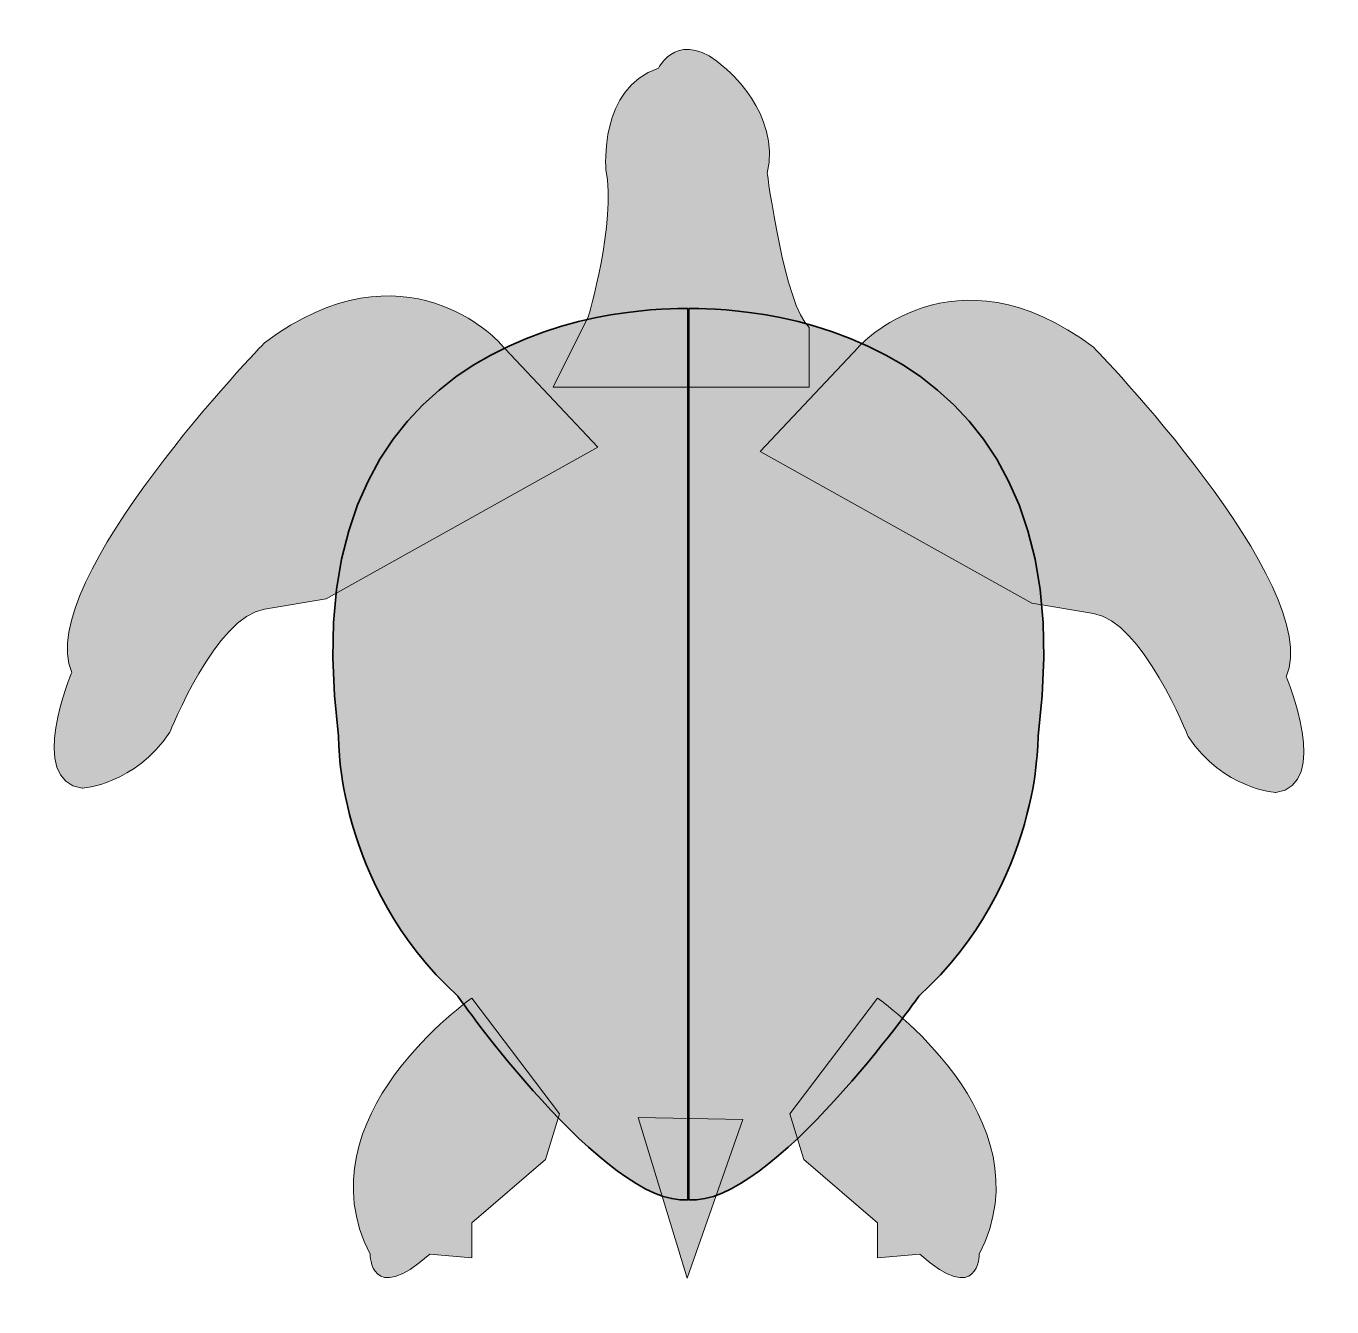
# Model space of a CAD drawing. Header units: inches. Extents: x 6.1 to 93.9, y 31.8 to 117.9.
import ezdxf

# ---------------------------------------------------------------- set-up
doc = ezdxf.new("R2010")
doc.units = ezdxf.units.IN
doc.header["$MEASUREMENT"] = 0
doc.layers.add('Layer 1', color=7, linetype='Continuous')

# ---------------------------------------------------------------- blocks, each defined once
blk = doc.blocks.new('block 3')
at = {"layer": 'Layer 1', "true_color": 0xffffff}
h = blk.add_hatch(color=7, dxfattribs=at)
h.dxf.hatch_style = 2
edge = h.paths.add_edge_path()
edge.add_spline(control_points=[(50.596, 98.891), (50.596, 98.891), (23.09, 100.155), (27.101, 70.146), (27.101, 70.146), (26.865, 60.194), (35.123, 52.643), (35.123, 52.643), (45.066, 38.486), (50.595, 38.957), (50.595, 38.957), (50.595, 98.891), (50.595, 98.891), (50.595, 98.891), (50.596, 98.891), (50.596, 98.891)], knot_values=[0, 0, 0, 0, 1, 1, 1, 2, 2, 2, 3, 3, 3, 4, 4, 4, 5, 5, 5, 5], degree=3, periodic=1)
h = blk.add_hatch(color=7, dxfattribs=at)
h.dxf.hatch_style = 2
edge = h.paths.add_edge_path()
edge.add_spline(control_points=[(50.656, 98.891), (50.656, 98.891), (78.162, 100.155), (74.151, 70.146), (74.151, 70.146), (74.387, 60.194), (66.129, 52.643), (66.129, 52.643), (56.186, 38.486), (50.657, 38.957), (50.657, 38.957), (50.657, 98.891), (50.657, 98.891), (50.657, 98.891), (50.656, 98.891), (50.656, 98.891)], knot_values=[0, 0, 0, 0, 1, 1, 1, 2, 2, 2, 3, 3, 3, 4, 4, 4, 5, 5, 5, 5], degree=3, periodic=1)
at = {"layer": 'Layer 1', "color": 7, "lineweight": 35, "true_color": 0xffffff}
for points in [[(50.596, 98.891), (50.596, 98.891), (23.09, 100.155), (27.101, 70.146), (27.101, 70.146), (26.865, 60.194), (35.123, 52.643), (35.123, 52.643), (45.066, 38.486), (50.595, 38.957), (50.595, 38.957), (50.595, 98.891), (50.595, 98.891), (50.595, 98.891), (50.596, 98.891), (50.596, 98.891)], [(50.656, 98.891), (50.656, 98.891), (78.162, 100.155), (74.151, 70.146), (74.151, 70.146), (74.387, 60.194), (66.129, 52.643), (66.129, 52.643), (56.186, 38.486), (50.657, 38.957), (50.657, 38.957), (50.657, 98.891), (50.657, 98.891), (50.657, 98.891), (50.656, 98.891), (50.656, 98.891)]]:
    blk.add_open_spline(points, degree=3, knots=[0, 0, 0, 0, 1, 1, 1, 2, 2, 2, 3, 3, 3, 4, 4, 4, 5, 5, 5, 5], dxfattribs=at)
blk = doc.blocks.new('block 2')
at = {"layer": 'Layer 1', "true_color": 0xffffff}
h = blk.add_hatch(color=7, dxfattribs=at)
h.dxf.hatch_style = 2
edge = h.paths.add_edge_path()
edge.add_spline(control_points=[(41.54, 93.615), (41.54, 93.615), (43.9, 98.334), (43.9, 98.334), (43.9, 98.334), (45.787, 104.705), (45.079, 108.244), (45.079, 108.244), (44.607, 113.75), (48.619, 115.075), (48.619, 115.075), (50.035, 117.894), (53.102, 115.075), (53.102, 115.075), (56.877, 112.019), (55.933, 108.009), (55.933, 108.009), (57.113, 99.042), (58.764, 97.626), (58.764, 97.626), (58.764, 93.615), (58.764, 93.615), (58.764, 93.615), (41.54, 93.615), (41.54, 93.615)], knot_values=[0, 0, 0, 0, 1, 1, 1, 2, 2, 2, 3, 3, 3, 4, 4, 4, 5, 5, 5, 6, 6, 6, 7, 7, 7, 8, 8, 8, 8], degree=3, periodic=1)
h = blk.add_hatch(color=7, dxfattribs=at)
h.dxf.hatch_style = 2
edge = h.paths.add_edge_path()
edge.add_spline(control_points=[(44.542, 89.566), (44.542, 89.566), (37.935, 96.603), (37.935, 96.603), (37.935, 96.603), (31.564, 103.682), (22.126, 96.603), (22.126, 96.603), (6.553, 80.554), (9.148, 74.421), (9.148, 74.421), (6.081, 67.108), (9.856, 66.636), (9.856, 66.636), (13.396, 66.871), (15.755, 70.411), (15.755, 70.411), (18.822, 78.197), (22.126, 78.67), (22.126, 78.67), (26.257, 79.378), (26.257, 79.378), (26.257, 79.378), (44.542, 89.566), (44.542, 89.566)], knot_values=[0, 0, 0, 0, 1, 1, 1, 2, 2, 2, 3, 3, 3, 4, 4, 4, 5, 5, 5, 6, 6, 6, 7, 7, 7, 8, 8, 8, 8], degree=3, periodic=1)
h = blk.add_hatch(color=7, dxfattribs=at)
h.dxf.hatch_style = 2
edge = h.paths.add_edge_path()
edge.add_spline(control_points=[(55.457, 89.273), (55.457, 89.273), (62.063, 96.31), (62.063, 96.31), (62.063, 96.31), (68.434, 103.389), (77.873, 96.31), (77.873, 96.31), (93.446, 80.261), (90.851, 74.128), (90.851, 74.128), (93.918, 66.815), (90.143, 66.343), (90.143, 66.343), (86.604, 66.579), (84.245, 70.118), (84.245, 70.118), (81.177, 77.905), (77.874, 78.377), (77.874, 78.377), (73.742, 79.085), (73.742, 79.085), (73.742, 79.085), (55.457, 89.273), (55.457, 89.273)], knot_values=[0, 0, 0, 0, 1, 1, 1, 2, 2, 2, 3, 3, 3, 4, 4, 4, 5, 5, 5, 6, 6, 6, 7, 7, 7, 8, 8, 8, 8], degree=3, periodic=1)
h = blk.add_hatch(color=7, dxfattribs=at)
h.dxf.hatch_style = 2
edge = h.paths.add_edge_path()
edge.add_spline(control_points=[(36.062, 52.516), (36.062, 52.516), (24.5, 44.494), (29.219, 35.291), (29.219, 35.291), (29.219, 31.752), (33.23, 35.291), (33.23, 35.291), (36.062, 35.055), (36.062, 35.055), (36.062, 35.055), (36.062, 37.414), (36.062, 37.414), (36.062, 37.414), (41.017, 41.662), (41.017, 41.662), (41.017, 41.662), (41.961, 44.729), (41.961, 44.729), (41.961, 44.729), (36.062, 52.516), (36.062, 52.516)], knot_values=[0, 0, 0, 0, 1, 1, 1, 2, 2, 2, 3, 3, 3, 4, 4, 4, 5, 5, 5, 6, 6, 6, 7, 7, 7, 7], degree=3, periodic=1)
h = blk.add_hatch(color=7, dxfattribs=at)
h.dxf.hatch_style = 2
edge = h.paths.add_edge_path()
edge.add_spline(control_points=[(63.357, 52.516), (63.357, 52.516), (74.92, 44.494), (70.2, 35.291), (70.2, 35.291), (70.2, 31.752), (66.189, 35.291), (66.189, 35.291), (63.357, 35.055), (63.357, 35.055), (63.357, 35.055), (63.357, 37.414), (63.357, 37.414), (63.357, 37.414), (58.402, 41.662), (58.402, 41.662), (58.402, 41.662), (57.459, 44.729), (57.459, 44.729), (57.459, 44.729), (63.357, 52.516), (63.357, 52.516)], knot_values=[0, 0, 0, 0, 1, 1, 1, 2, 2, 2, 3, 3, 3, 4, 4, 4, 5, 5, 5, 6, 6, 6, 7, 7, 7, 7], degree=3, periodic=1)
h = blk.add_hatch(color=7, dxfattribs=at)
h.dxf.hatch_style = 2
h.paths.add_polyline_path([(54.29, 44.352), (50.54, 33.673), (47.243, 44.5)])
at = {"layer": 'Layer 1', "lineweight": 0}
blk.add_lwpolyline([(54.29, 44.352), (50.54, 33.673), (47.243, 44.5), (54.29, 44.352)], dxfattribs=at)
for points, knots in [([(41.54, 93.615), (41.54, 93.615), (43.9, 98.334), (43.9, 98.334), (43.9, 98.334), (45.787, 104.705), (45.079, 108.244), (45.079, 108.244), (44.607, 113.75), (48.619, 115.075), (48.619, 115.075), (50.035, 117.894), (53.102, 115.075), (53.102, 115.075), (56.877, 112.019), (55.933, 108.009), (55.933, 108.009), (57.113, 99.042), (58.764, 97.626), (58.764, 97.626), (58.764, 93.615), (58.764, 93.615), (58.764, 93.615), (41.54, 93.615), (41.54, 93.615)], [0, 0, 0, 0, 1, 1, 1, 2, 2, 2, 3, 3, 3, 4, 4, 4, 5, 5, 5, 6, 6, 6, 7, 7, 7, 8, 8, 8, 8]), ([(44.542, 89.566), (44.542, 89.566), (37.935, 96.603), (37.935, 96.603), (37.935, 96.603), (31.564, 103.682), (22.126, 96.603), (22.126, 96.603), (6.553, 80.554), (9.148, 74.421), (9.148, 74.421), (6.081, 67.108), (9.856, 66.636), (9.856, 66.636), (13.396, 66.871), (15.755, 70.411), (15.755, 70.411), (18.822, 78.197), (22.126, 78.67), (22.126, 78.67), (26.257, 79.378), (26.257, 79.378), (26.257, 79.378), (44.542, 89.566), (44.542, 89.566)], [0, 0, 0, 0, 1, 1, 1, 2, 2, 2, 3, 3, 3, 4, 4, 4, 5, 5, 5, 6, 6, 6, 7, 7, 7, 8, 8, 8, 8]), ([(55.457, 89.273), (55.457, 89.273), (62.063, 96.31), (62.063, 96.31), (62.063, 96.31), (68.434, 103.389), (77.873, 96.31), (77.873, 96.31), (93.446, 80.261), (90.851, 74.128), (90.851, 74.128), (93.918, 66.815), (90.143, 66.343), (90.143, 66.343), (86.604, 66.579), (84.245, 70.118), (84.245, 70.118), (81.177, 77.905), (77.874, 78.377), (77.874, 78.377), (73.742, 79.085), (73.742, 79.085), (73.742, 79.085), (55.457, 89.273), (55.457, 89.273)], [0, 0, 0, 0, 1, 1, 1, 2, 2, 2, 3, 3, 3, 4, 4, 4, 5, 5, 5, 6, 6, 6, 7, 7, 7, 8, 8, 8, 8]), ([(36.062, 52.516), (36.062, 52.516), (24.5, 44.494), (29.219, 35.291), (29.219, 35.291), (29.219, 31.752), (33.23, 35.291), (33.23, 35.291), (36.062, 35.055), (36.062, 35.055), (36.062, 35.055), (36.062, 37.414), (36.062, 37.414), (36.062, 37.414), (41.017, 41.662), (41.017, 41.662), (41.017, 41.662), (41.961, 44.729), (41.961, 44.729), (41.961, 44.729), (36.062, 52.516), (36.062, 52.516)], [0, 0, 0, 0, 1, 1, 1, 2, 2, 2, 3, 3, 3, 4, 4, 4, 5, 5, 5, 6, 6, 6, 7, 7, 7, 7]), ([(63.357, 52.516), (63.357, 52.516), (74.92, 44.494), (70.2, 35.291), (70.2, 35.291), (70.2, 31.752), (66.189, 35.291), (66.189, 35.291), (63.357, 35.055), (63.357, 35.055), (63.357, 35.055), (63.357, 37.414), (63.357, 37.414), (63.357, 37.414), (58.402, 41.662), (58.402, 41.662), (58.402, 41.662), (57.459, 44.729), (57.459, 44.729), (57.459, 44.729), (63.357, 52.516), (63.357, 52.516)], [0, 0, 0, 0, 1, 1, 1, 2, 2, 2, 3, 3, 3, 4, 4, 4, 5, 5, 5, 6, 6, 6, 7, 7, 7, 7])]:
    blk.add_open_spline(points, degree=3, knots=knots, dxfattribs=at)
at = {"layer": 'Layer 1'}
blk.add_blockref('block 3', (0, 0), dxfattribs=at)

msp = doc.modelspace()

# ---------------------------------------------------------------- block references
at = {"layer": 'Layer 1'}
msp.add_blockref('block 2', (0, 0), dxfattribs=at)

doc.saveas('drawing.dxf')
